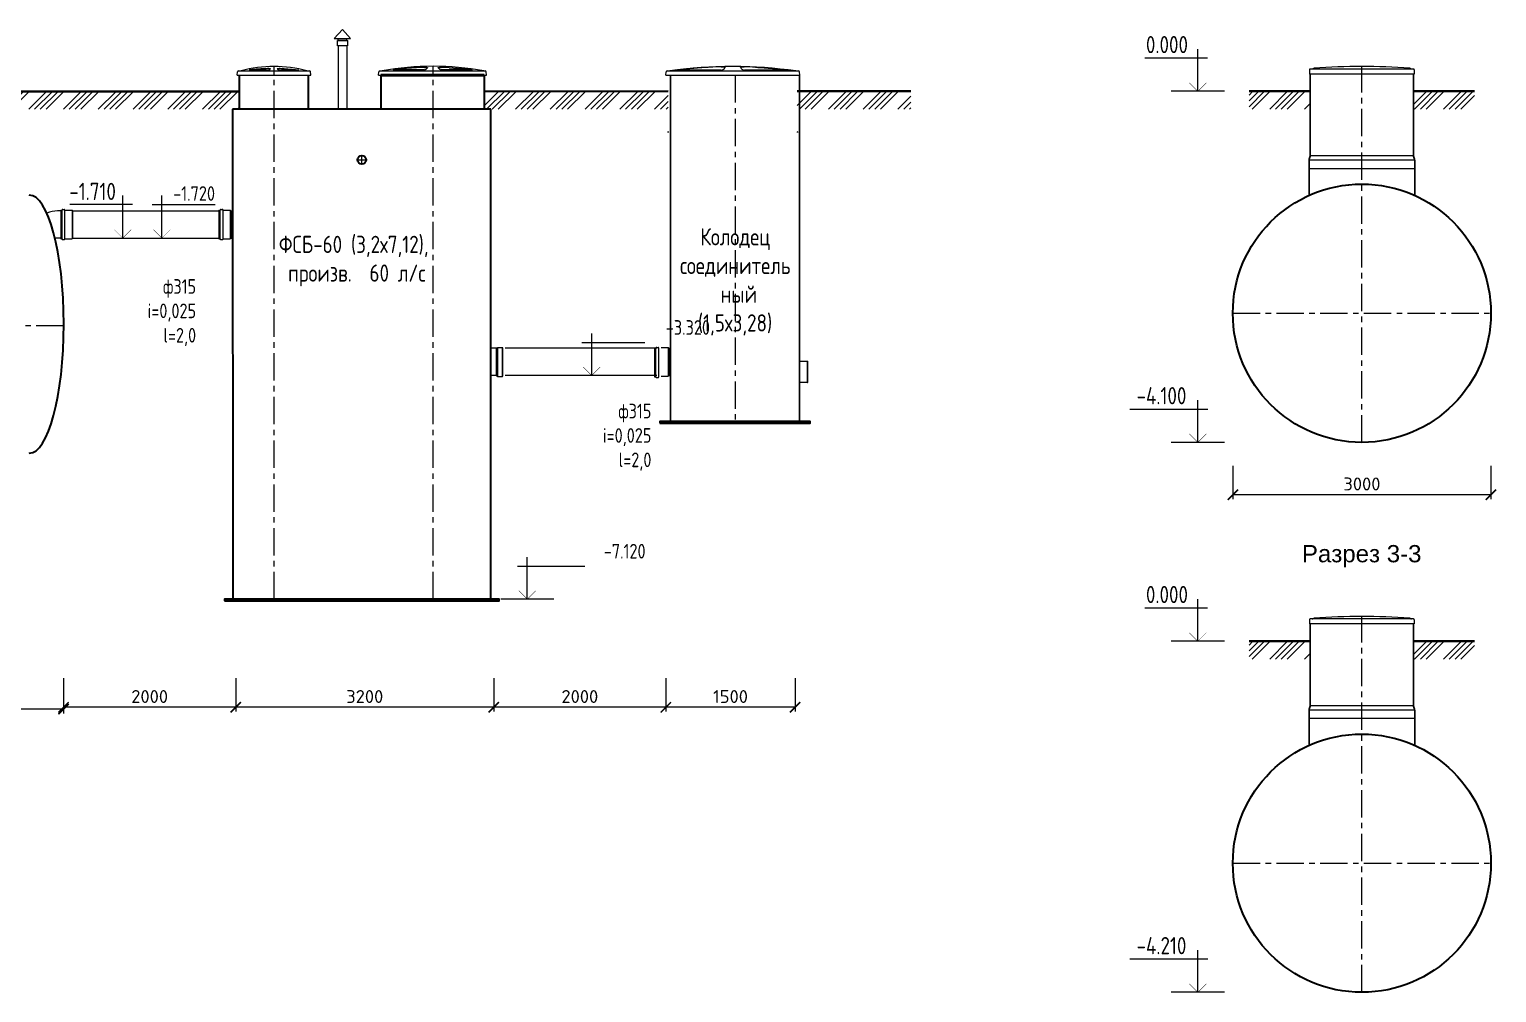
# Model space of a CAD drawing. Header units: millimetres. Extents: x 313506 to 417817, y -39276 to 9875.
# Drawn here: x 336869 to 353923, y -28530 to -17341 of the extents above; entities that cross this region are included whole.
import ezdxf

# ---------------------------------------------------------------- set-up
doc = ezdxf.new("R2010")
doc.units = ezdxf.units.MM
doc.linetypes.add('K5LT32784', pattern=[0])
doc.linetypes.add('осевая', pattern=[50.8, 31.75, -6.35, 6.35, -6.35])
doc.layers.add('Mitat', color=1, linetype='Continuous')
doc.layers.add('Системный слой', color=7, linetype='Continuous')
doc.layers.add('К0-элементы', color=7, linetype='Continuous', true_color=0x643232)
doc.layers.add('эколайн', color=7, linetype='Continuous', lineweight=30)
doc.styles.add('ARTEM Arial', font='simplex.shx')
doc.styles.add('ARTEM GOST', font='GOST_A.TTF')
doc.dimstyles.new('ARTEM', dxfattribs={"dimtxt": 70, "dimasz": 50, "dimexe": 35, "dimexo": 15, "dimgap": 10, "dimtad": 1, "dimdec": 0, "dimtxsty": 'ARTEM Arial', "dimcen": 2.5, "dimclrd": 7, "dimclre": 7, "dimclrt": 7, "dimadec": 0, "dimazin": 0, "dimtfac": 1, "dimtdec": 0, "dimtmove": 0, "dimatfit": 3, "dimfxl": 1, "dimlwd": 15, "dimlwe": 15, "dimarcsym": 0})

# ---------------------------------------------------------------- blocks, each defined once
blk = doc.blocks.new('_ArchTick')
at = {"color": 0, "linetype": 'ByBlock', "const_width": 0.15}
blk.add_lwpolyline([(-0.5, -0.5), (0.5, 0.5)], dxfattribs=at)
blk = doc.blocks.new('*D342')
at = {"color": 7, "lineweight": 15, "transparency": 16777216}
for p, q in [((339267, -24879), (339267, -25266)), ((342267, -24879), (342267, -25266)), ((342267, -25216), (339267, -25216))]:
    blk.add_line(p, q, dxfattribs=at)
at = {"layer": 'Defpoints', "color": 0, "lineweight": 20, "transparency": 16777216}
for p in [(339267, -24864), (342267, -24864), (339267, -25216)]:
    blk.add_point(p, dxfattribs=at)
at = {"color": 7, "lineweight": 15, "transparency": 16777216, "xscale": 120, "yscale": 120, "zscale": 120, "rotation": 180}
blk.add_blockref('_ArchTick', (339267, -25216), dxfattribs=at)
at = {"color": 7, "lineweight": 15, "transparency": 16777216, "xscale": 120, "yscale": 120, "zscale": 120}
blk.add_blockref('_ArchTick', (342267, -25216), dxfattribs=at)
at = {"color": 7, "lineweight": 20, "transparency": 16777216, "insert": (340767, -25091), "char_height": 150, "attachment_point": 5, "style": 'ARTEM Arial'}
blk.add_mtext('3200', dxfattribs=at)
blk = doc.blocks.new('*D343')
at = {"color": 7, "lineweight": 15, "transparency": 16777216}
for p, q in [((337267, -24879), (337267, -25266)), ((339267, -24879), (339267, -25266)), ((339267, -25216), (337267, -25216))]:
    blk.add_line(p, q, dxfattribs=at)
at = {"layer": 'Defpoints', "color": 0, "lineweight": 20, "transparency": 16777216}
for p in [(337267, -24864), (339267, -24864), (337267, -25216)]:
    blk.add_point(p, dxfattribs=at)
at = {"color": 7, "lineweight": 15, "transparency": 16777216, "xscale": 120, "yscale": 120, "zscale": 120, "rotation": 180}
blk.add_blockref('_ArchTick', (337267, -25216), dxfattribs=at)
at = {"color": 7, "lineweight": 15, "transparency": 16777216, "xscale": 120, "yscale": 120, "zscale": 120}
blk.add_blockref('_ArchTick', (339267, -25216), dxfattribs=at)
at = {"color": 7, "lineweight": 20, "transparency": 16777216, "insert": (338267, -25091), "char_height": 150, "attachment_point": 5, "style": 'ARTEM Arial'}
blk.add_mtext('2000', dxfattribs=at)
blk = doc.blocks.new('*D352')
at = {"color": 7, "lineweight": 15, "transparency": 16777216}
for p, q in [((344267, -24894), (344267, -25266)), ((345768, -24879), (345768, -25266)), ((345768, -25216), (344267, -25216))]:
    blk.add_line(p, q, dxfattribs=at)
at = {"layer": 'Defpoints', "color": 0, "lineweight": 20, "transparency": 16777216}
for p in [(344267, -24879), (345768, -24864), (344267, -25216)]:
    blk.add_point(p, dxfattribs=at)
at = {"color": 7, "lineweight": 15, "transparency": 16777216, "xscale": 120, "yscale": 120, "zscale": 120, "rotation": 180}
blk.add_blockref('_ArchTick', (344267, -25216), dxfattribs=at)
at = {"color": 7, "lineweight": 15, "transparency": 16777216, "xscale": 120, "yscale": 120, "zscale": 120}
blk.add_blockref('_ArchTick', (345768, -25216), dxfattribs=at)
at = {"color": 7, "lineweight": 20, "transparency": 16777216, "insert": (345018, -25091), "char_height": 150, "attachment_point": 5, "style": 'ARTEM Arial'}
blk.add_mtext('1500', dxfattribs=at)
blk = doc.blocks.new('*D353')
at = {"color": 7, "lineweight": 15, "transparency": 16777216}
for p, q in [((342267, -24894), (342267, -25266)), ((344267, -24879), (344267, -25266)), ((344267, -25216), (342267, -25216))]:
    blk.add_line(p, q, dxfattribs=at)
at = {"layer": 'Defpoints', "color": 0, "lineweight": 20, "transparency": 16777216}
for p in [(342267, -24879), (344267, -24864), (342267, -25216)]:
    blk.add_point(p, dxfattribs=at)
at = {"color": 7, "lineweight": 15, "transparency": 16777216, "xscale": 120, "yscale": 120, "zscale": 120, "rotation": 180}
blk.add_blockref('_ArchTick', (342267, -25216), dxfattribs=at)
at = {"color": 7, "lineweight": 15, "transparency": 16777216, "xscale": 120, "yscale": 120, "zscale": 120}
blk.add_blockref('_ArchTick', (344267, -25216), dxfattribs=at)
at = {"color": 7, "lineweight": 20, "transparency": 16777216, "insert": (343267, -25091), "char_height": 150, "attachment_point": 5, "style": 'ARTEM Arial'}
blk.add_mtext('2000', dxfattribs=at)
blk = doc.blocks.new('*D355')
at = {"color": 7, "lineweight": 15, "transparency": 16777216}
for p, q in [((350857, -22410), (350857, -22797)), ((353857, -22410), (353857, -22797)), ((353857, -22747), (350857, -22747))]:
    blk.add_line(p, q, dxfattribs=at)
at = {"layer": 'Defpoints', "color": 0, "lineweight": 20, "transparency": 16777216}
for p in [(350857, -22395), (353857, -22395), (350857, -22747)]:
    blk.add_point(p, dxfattribs=at)
at = {"color": 7, "lineweight": 15, "transparency": 16777216, "xscale": 120, "yscale": 120, "zscale": 120, "rotation": 180}
blk.add_blockref('_ArchTick', (350857, -22747), dxfattribs=at)
at = {"color": 7, "lineweight": 15, "transparency": 16777216, "xscale": 120, "yscale": 120, "zscale": 120}
blk.add_blockref('_ArchTick', (353857, -22747), dxfattribs=at)
at = {"color": 7, "lineweight": 20, "transparency": 16777216, "insert": (352357, -22622), "char_height": 150, "attachment_point": 5, "style": 'ARTEM Arial'}
blk.add_mtext('3000', dxfattribs=at)
blk = doc.blocks.new('*D405')
at = {"color": 7, "lineweight": 15, "transparency": 16777216}
for p, q in [((337267, -24894), (337267, -25287)), ((329257, -24914), (329257, -25287)), ((337267, -25237), (329257, -25237))]:
    blk.add_line(p, q, dxfattribs=at)
at = {"layer": 'Defpoints', "color": 0, "lineweight": 20, "transparency": 16777216}
for p in [(337267, -24879), (329257, -24899), (329257, -25237)]:
    blk.add_point(p, dxfattribs=at)
at = {"color": 7, "lineweight": 15, "transparency": 16777216, "xscale": 120, "yscale": 120, "zscale": 120, "rotation": 180}
blk.add_blockref('_ArchTick', (329257, -25237), dxfattribs=at)
at = {"color": 7, "lineweight": 15, "transparency": 16777216, "xscale": 120, "yscale": 120, "zscale": 120}
blk.add_blockref('_ArchTick', (337267, -25237), dxfattribs=at)
at = {"color": 7, "lineweight": 20, "transparency": 16777216, "insert": (333262, -25112), "char_height": 150, "attachment_point": 5, "style": 'ARTEM Arial'}
blk.add_mtext('8000', dxfattribs=at)

msp = doc.modelspace()

# ---------------------------------------------------------------- hatches: boundary and pattern name
at = {"lineweight": 20}
h = msp.add_hatch(dxfattribs=at)
h.set_pattern_fill('ANSI34', color=256, scale=15, style=0)
h.set_pattern_definition([(45, (-76478.3, -188334.22), (-202.05576, 202.05576), []), (45, (-76410.96, -188334.22), (-202.05576, 202.05576), []), (45, (-76343.6, -188334.22), (-202.05576, 202.05576), []), (45, (-76276.25, -188334.22), (-202.05576, 202.05576), [])])
h.paths.add_polyline_path([(319262.9, -18065.8), (320519.1, -18065.8), (320519.1, -18269.3), (319262.9, -18269.3)])
h.paths.add_polyline_path([(321719.1, -18065.8), (323157.5, -18065.8), (323157.5, -18269.3), (321719.1, -18269.3)])
h.paths.add_polyline_path([(324357.5, -18065.8), (325795.8, -18065.8), (325795.8, -18269.3), (324357.5, -18269.3)])
h.paths.add_polyline_path([(326995.8, -18065.8), (330009.8, -18065.8), (330009.8, -18269.3), (326995.8, -18269.3)])
h.paths.add_polyline_path([(330809.8, -18063.6), (331629.1, -18063.6), (331629.1, -18269.3), (330809.8, -18269.3)])
h.paths.add_polyline_path([(332829.1, -18063.2), (333476.9, -18063.2), (333476.9, -18269.3), (332829.1, -18269.3)])
h.paths.add_polyline_path([(334676.9, -18062.8), (335305.7, -18062.7), (335305.7, -18269.3), (334676.9, -18269.3)])
h.paths.add_polyline_path([(336505.7, -18062.5), (339310.7, -18062.5), (339310.7, -18269.8), (336505.7, -18269.8)])
h.paths.add_polyline_path([(342153.5, -18061.4), (344294.7, -18061.4), (344294.7, -18269.3), (342153.5, -18269.3)])
h.paths.add_polyline_path([(345794.7, -18060.5), (347115.8, -18060.5), (347115.8, -18269.3), (345794.7, -18269.3)])
h = msp.add_hatch(dxfattribs=at)
h.set_pattern_fill('ANSI34', color=256, scale=15, style=0)
h.set_pattern_definition([(45, (121219.36, 445120.5), (-202.05576, 202.05576), []), (45, (121286.7, 445120.5), (-202.05576, 202.05576), []), (45, (121354.06, 445120.5), (-202.05576, 202.05576), []), (45, (121421.4, 445120.5), (-202.05576, 202.05576), [])])
h.paths.add_polyline_path([(351756.2, -18060.5), (351045.1, -18060.5), (351045.1, -18269.1), (351756.2, -18269.5)])
h.paths.add_polyline_path([(353667.3, -18060.5), (352956.2, -18060.5), (352956.2, -18269.1), (353667.3, -18269.5)])
h = msp.add_hatch(dxfattribs=at)
h.set_pattern_fill('ANSI34', color=256, scale=15, style=0)
h.set_pattern_definition([(45, (121219.36, 438732.56), (-202.05576, 202.05576), []), (45, (121286.7, 438732.56), (-202.05576, 202.05576), []), (45, (121354.06, 438732.56), (-202.05576, 202.05576), []), (45, (121421.4, 438732.56), (-202.05576, 202.05576), [])])
h.paths.add_polyline_path([(351756.2, -24448.4), (351045.1, -24448.4), (351045.1, -24657), (351756.2, -24657.5)])
h.paths.add_polyline_path([(353667.3, -24448.4), (352956.2, -24448.4), (352956.2, -24657), (353667.3, -24657.5)])

# ---------------------------------------------------------------- linework, layer by layer
for p, q in [((340507.7, -17341.5), (340412.6, -17449.1)), ((340602.8, -17449.1), (340507.7, -17341.5)), ((340412.6, -17449.1), (340457.7, -17449.1)), ((340412.6, -17449.1), (340602.8, -17449.1)), ((340450, -17534), (340450, -17471.8)), ((340565.4, -17534), (340450, -17534)), ((340457.7, -17534), (340457.6, -18269.1)), ((340457.7, -17467.4), (340457.7, -17449.1)), ((340557.7, -17467.4), (340557.7, -17449.1)), ((340557.7, -17449.1), (340602.8, -17449.1)), ((340557.7, -17534), (340557.7, -18269.2)), ((340565.4, -17471.8), (340565.4, -17534)), ((342153, -18180.5), (342153, -18180.5)), ((337370.3, -19450.8), (339072.7, -19450.8)), ((337370.3, -19765.8), (339072.7, -19765.8)), ((342373.7, -21046.5), (342369.4, -21035.4)), ((342373.7, -21361.5), (342373.7, -21046.5)), ((344163.4, -21045.8), (342400.5, -21045.8)), ((342369.4, -21372.5), (342373.7, -21361.5)), ((344163.4, -21360.8), (342400.5, -21360.8))]:
    msp.add_line(p, q, dxfattribs=at)
at = {"color": 7, "lineweight": 25}
for p, q in [((340457.7, -17467.4), (340450, -17471.8)), ((340557.7, -17467.4), (340565.4, -17471.8)), ((337248.9, -19775.1), (337248.9, -19441.5)), ((337257.6, -19432.8), (337272.9, -19432.8)), ((337281.6, -19775.1), (337281.6, -19441.5)), ((339087.7, -19775.1), (339087.7, -19441.5)), ((339096.4, -19432.8), (339111.7, -19432.8)), ((339120.4, -19775.1), (339120.4, -19441.5)), ((337233.9, -19450.8), (337197.7, -19450.8)), ((337233.9, -19443.1), (337233.9, -19773.5)), ((337233.9, -19443.1), (337248.9, -19443.1)), ((337281.6, -19443.1), (337365.9, -19443.1)), ((337370.3, -19450.8), (337365.9, -19443.1)), ((339072.7, -19443.1), (339072.7, -19773.5)), ((339072.7, -19443.1), (339087.7, -19443.1)), ((339120.4, -19443.1), (339204.7, -19443.1)), ((339209.2, -19450.8), (339204.7, -19443.1)), ((339209.2, -19450.8), (339231.7, -19450.8)), ((337233.9, -19765.8), (337166.1, -19765.8)), ((337233.9, -19773.5), (337248.9, -19773.5)), ((337281.6, -19773.5), (337365.9, -19773.5)), ((337370.3, -19765.8), (337365.9, -19773.5)), ((339072.7, -19773.5), (339087.7, -19773.5)), ((339120.4, -19773.5), (339204.7, -19773.5)), ((339209.2, -19765.8), (339204.7, -19773.5)), ((339209.2, -19765.8), (339230.8, -19765.8)), ((337257.6, -19783.8), (337272.9, -19783.8)), ((339096.4, -19783.8), (339111.7, -19783.8)), ((344136.6, -21045.8), (344136.6, -21376.2)), ((344136.6, -21045.8), (344151.6, -21045.8)), ((344151.6, -21377.8), (344151.6, -21044.2)), ((344160.3, -21035.5), (344175.6, -21035.5)), ((344184.3, -21377.8), (344184.3, -21044.2)), ((344211.1, -21038.2), (344295.4, -21038.2)), ((344299.9, -21045.9), (344295.4, -21038.2)), ((344299.9, -21045.9), (344322.4, -21045.9)), ((344136.6, -21376.2), (344151.6, -21376.2)), ((344160.3, -21386.5), (344175.6, -21386.5)), ((344211.1, -21368.6), (344295.4, -21368.6)), ((344299.9, -21360.9), (344295.4, -21368.6)), ((344299.9, -21360.9), (344321.5, -21360.9))]:
    msp.add_line(p, q, dxfattribs=at)
at = {"lineweight": 35}
for p, q in [((339310.7, -18269.8), (339310.7, -17874)), ((340111.6, -18269.3), (340111.6, -17874)), ((340953.5, -17873.9), (340953.5, -18269.2)), ((342153.5, -17873.9), (342153.5, -18269.2)), ((342232.1, -18269.3), (339231.4, -18269.8)), ((339231.4, -18269.8), (339232.6, -23960.5)), ((342231.6, -23960.4), (342232.1, -18269.3)), ((339931.5, -23960.4), (341431.5, -23960.4))]:
    msp.add_line(p, q, dxfattribs=at)
at = {"color": 1, "linetype": 'осевая', "lineweight": 25, "ltscale": 10}
for p, q in [((339713.4, -23960.5), (339714.6, -17773.5)), ((341561.2, -23960.4), (341561.2, -17769.9)), ((345071.5, -17873.9), (345071.5, -21894.9)), ((352356.6, -22139), (352356.6, -17773.4)), ((340682.2, -18856.9), (340782.2, -18856.9)), ((340732.2, -18906.9), (340732.2, -18806.9)), ((337267.3, -20785.8), (329267.3, -20785.8)), ((352356.6, -28526.9), (352356.6, -24161.4))]:
    msp.add_line(p, q, dxfattribs=at)
at = {"lineweight": 53}
msp.add_line((342153.5, -17873.9), (340953.5, -17873.9), dxfattribs=at)
at = {"lineweight": 30}
for p, q in [((344321.5, -17873.9), (344321.5, -21894.9)), ((345821.5, -17873.9), (345821.5, -21894.9)), ((351756.2, -17860.5), (351756.2, -18799.8)), ((352956.2, -17860.5), (352956.2, -18799.8)), ((351742.2, -18863.1), (351742.2, -19270.3)), ((351743.5, -18850.5), (351754.9, -18813.4)), ((352968.9, -18850.5), (352957.5, -18813.4)), ((352970.2, -18863.1), (352970.2, -19270.3)), ((344321.5, -21894.9), (345821.5, -21894.9)), ((351756.2, -24248.4), (351756.2, -25187.8)), ((352956.2, -24248.4), (352956.2, -25187.8)), ((351743.5, -25238.5), (351754.9, -25201.3)), ((352968.9, -25238.5), (352957.5, -25201.3)), ((351742.2, -25251), (351742.2, -25658.2)), ((352970.2, -25251), (352970.2, -25658.2))]:
    msp.add_line(p, q, dxfattribs=at)
at = {"lineweight": 40}
for p, q in [((336505.7, -18062.5), (339310.7, -18062)), ((342153.5, -18061.4), (344294.7, -18061)), ((345794.7, -18060.5), (347115.8, -18060.5)), ((351045.1, -18060.5), (351756.2, -18060.5)), ((353667.3, -18060.5), (352956.2, -18060.5)), ((351045.1, -24448.4), (351756.2, -24448.4)), ((353667.3, -24448.4), (352956.2, -24448.4))]:
    msp.add_line(p, q, dxfattribs=at)
at = {"lineweight": 25}
for p, q in [((351742.5, -18857.3), (352969.9, -18857.3)), ((351755.9, -18806.6), (352956.5, -18806.6)), ((351742.2, -18956.1), (352970.2, -18956.1)), ((351755.9, -25194.6), (352956.5, -25194.6)), ((351742.2, -25344), (352970.2, -25344)), ((351742.5, -25245.2), (352969.9, -25245.2))]:
    msp.add_line(p, q, dxfattribs=at)
at = {"color": 1, "linetype": 'осевая', "lineweight": 15, "ltscale": 10}
for p, q in [((350856.6, -20639), (353856.6, -20639)), ((350856.6, -27026.9), (353856.6, -27026.9))]:
    msp.add_line(p, q, dxfattribs=at)
at = {"color": 7, "lineweight": 15}
for p, q in [((342299.7, -21046.5), (342231.9, -21046.5)), ((345821.5, -21193.8), (345911.5, -21193.8)), ((342299.9, -21361.5), (342231.9, -21361.5)), ((345911.5, -21443.8), (345821.5, -21443.8))]:
    msp.add_line(p, q, dxfattribs=at)
at = {"lineweight": 35}
for points in [[(344198.1, -21914.9), (345944.8, -21914.9), (345944.8, -21894.9), (344198.1, -21894.9)], [(339136.7, -23980.4), (342327.7, -23980.4), (342327.7, -23960.4), (339136.7, -23960.5)]]:
    msp.add_lwpolyline(points, close=True, dxfattribs=at)
for centre, radius in [((340732.2, -18856.9), 50), ((352356.6, -20639), 1500), ((352356.6, -27026.9), 1500)]:
    msp.add_circle(centre, radius, dxfattribs=at)
at = {"color": 7, "lineweight": 25}
for centre, radius, start, end in [((351778.2, -17787.3), 14.8, 270.0009, 300.58039), ((351807.4, -17825), 33.1, 102.60851, 130.91713), ((352356.2, -25776.8), 8003.4, 86.0163, 93.9837), ((352905, -17825), 33.1, 49.08287, 77.39149), ((352934.2, -17787.3), 14.8, 239.41961, 269.9991), ((337257.6, -19441.5), 8.7, 90, 180), ((337272.9, -19441.5), 8.7, 0, 90), ((339096.4, -19441.5), 8.7, 90, 180), ((339111.7, -19441.5), 8.7, 0, 90), ((337197.7, -19765.8), 315, 90, 113.50776), ((337257.6, -19775.1), 8.7, 180, 270), ((337272.9, -19775.1), 8.7, 270, 0), ((339096.4, -19775.1), 8.7, 180, 270), ((339111.7, -19775.1), 8.7, 270, 0), ((344160.3, -21044.2), 8.7, 90, 180), ((344175.6, -21044.2), 8.7, 0, 90), ((344160.3, -21377.8), 8.7, 180, 270), ((344175.6, -21377.8), 8.7, 270, 0), ((351778.2, -24175.2), 14.8, 270.0009, 300.58039), ((351807.4, -24212.9), 33.1, 102.60851, 130.91713), ((352356.2, -32164.8), 8003.4, 86.0163, 93.9837), ((352905, -24212.9), 33.1, 49.08287, 77.39149), ((352934.2, -24175.2), 14.8, 239.41961, 269.9991)]:
    msp.add_arc(centre, radius, start, end, dxfattribs=at)
at = {"lineweight": 30}
for centre, start, end in [((344224.7, -18526.4), 348.82143, 0), ((345864.7, -18526.4), 180, 191.17857), ((351812.2, -18864.1), 168.82143, 180), ((351686.2, -18799.8), 348.82143, 0), ((353026.2, -18799.8), 180, 191.17857), ((352900.2, -18864.1), 0, 11.17857), ((351812.2, -25252.1), 168.82143, 180), ((351686.2, -25187.8), 348.82143, 0), ((353026.2, -25187.8), 180, 191.17857), ((352900.2, -25252.1), 0, 11.17857)]:
    msp.add_arc(centre, 70, start, end, dxfattribs=at)
at = {"lineweight": 35}
msp.add_ellipse((336867.3, -20765.8), major_axis=(0, 1500), ratio=0.2672071, start_param=3.1415927, end_param=6.2831853, dxfattribs=at)
at = {"layer": 'Mitat', "color": 7, "lineweight": 25}
for p, q in [((340450, -17471.8), (340565.4, -17471.8)), ((340457.7, -17467.4), (340557.7, -17467.4)), ((337365.9, -19443.1), (337365.9, -19773.5)), ((337370.3, -19450.8), (337370.3, -19765.8)), ((339204.7, -19443.1), (339204.7, -19773.5)), ((339209.2, -19450.8), (339209.2, -19765.8)), ((344295.4, -21038.2), (344295.4, -21368.6)), ((344299.9, -21045.9), (344299.9, -21360.9))]:
    msp.add_line(p, q, dxfattribs=at)
at = {"layer": 'К0-элементы', "color": 7, "linetype": 'K5LT32784', "lineweight": 20}
for p, q in [((342299.7, -21046.5), (342315.3, -21035.4)), ((342299.7, -21361.5), (342299.7, -21046.5)), ((342315.3, -21035.4), (342369.4, -21035.4)), ((342315.3, -21372.5), (342315.3, -21035.4)), ((342369.4, -21372.5), (342369.4, -21035.4)), ((345911.5, -21193.8), (345917.5, -21195.3)), ((345911.5, -21443.8), (345911.5, -21193.8)), ((345917.5, -21442.3), (345917.5, -21195.3)), ((342299.9, -21361.5), (342315.3, -21372.5)), ((342315.3, -21372.5), (342369.6, -21372.5)), ((345911.5, -21443.8), (345917.5, -21442.3))]:
    msp.add_line(p, q, dxfattribs=at)
at = {"layer": 'Системный слой', "color": 7, "lineweight": 25}
for p, q in [((339284.3, -17874), (339287.8, -17833.2)), ((339284.3, -17874), (339711.6, -17873.5)), ((339297.8, -17824), (339711.6, -17823.5)), ((339651.2, -17814.2), (339424.1, -17814.2)), ((339711.6, -17823.5), (340125.5, -17823.5)), ((339711.6, -17873.5), (340139, -17874)), ((339999.2, -17814.2), (339772.1, -17814.2)), ((340139, -17873.5), (340135.4, -17832.7)), ((340926.1, -17873.9), (340929.7, -17833)), ((340926.1, -17873.9), (341403.5, -17873.9)), ((340939.6, -17823.9), (341403.5, -17823.9)), ((341461.6, -17811.1), (341096.6, -17811.1)), ((341403.5, -17823.9), (342167.3, -17823.9)), ((341403.5, -17873.9), (342180.9, -17873.9)), ((341496.6, -17784), (341495.4, -17787.4)), ((341622.1, -17787.4), (341620.9, -17784)), ((342020.9, -17811.1), (341656, -17811.1)), ((342180.9, -17873.9), (342177.3, -17833)), ((344267.3, -17873.9), (344270.9, -17833)), ((344267.3, -17873.9), (345044.7, -17873.9)), ((344280.8, -17823.9), (345044.7, -17823.9)), ((344909.7, -17813.9), (344402.8, -17813.9)), ((344958.4, -17776.2), (344956.7, -17781)), ((345044.7, -17823.9), (345808.5, -17823.9)), ((345044.7, -17873.9), (345822.1, -17873.9)), ((345132.7, -17781), (345131, -17776.2)), ((345686.6, -17813.9), (345179.7, -17813.9)), ((345822.1, -17873.9), (345818.5, -17833)), ((351746.9, -17811), (351746.9, -17860.5)), ((352965.6, -17860.5), (351746.9, -17860.5)), ((352956.7, -17802.1), (351755.8, -17802.1)), ((352965.6, -17811), (352965.6, -17860.5)), ((351746.9, -24198.9), (351746.9, -24248.4)), ((352956.7, -24190), (351755.8, -24190)), ((352965.6, -24198.9), (352965.6, -24248.4)), ((352965.6, -24248.4), (351746.9, -24248.4))]:
    msp.add_line(p, q, dxfattribs=at)
for centre, radius, start, end in [((339297.8, -17834), 10, 90, 175), ((339712.2, -19261.3), 1487.7, 75.10357, 104.89643), ((339651.1, -17791.5), 22.7, 270.20594, 345.20884), ((339772.2, -17791.5), 22.7, 194.79116, 269.79406), ((340125.5, -17833.5), 10, 5, 90), ((340939.6, -17833.9), 10, 90, 175), ((341561.2, -21085.8), 3315, 79.73537, 100.26463), ((341461.6, -17775.1), 36, 270, 340), ((341656, -17775.1), 36, 200, 270), ((342167.3, -17833.9), 10, 5, 90), ((344280.8, -17833.9), 10, 90, 175), ((345044.7, -23171.8), 5397.9, 82.19548, 97.80452), ((344909.7, -17763.9), 50, 270, 340), ((345179.7, -17763.9), 50, 200, 270), ((345808.5, -17833.9), 10, 5, 90), ((351755.8, -17811), 8.9, 90, 180), ((352956.7, -17811), 8.9, 360, 90), ((351755.8, -24198.9), 8.9, 90, 180), ((352956.7, -24198.9), 8.9, 360, 90)]:
    msp.add_arc(centre, radius, start, end, dxfattribs=at)
for centre, major_axis, start_param, end_param in [((339711.6, -19919.4), (-2259, 0), -1.5443623, -1.5187311), ((339711.6, -19919.4), (-2259, 0), -1.6228615, -1.5972304), ((341558.8, -21194.4), (-3630.5, 0), -1.5443623, -1.5187311), ((341558.8, -21194.4), (-3630.5, 0), -1.6228615, -1.5972304), ((345044.7, -22512.9), (-5042.4, 0), -1.5443623, -1.5187311), ((345044.7, -22512.9), (-5042.4, 0), -1.6228615, -1.5972304)]:
    msp.add_ellipse(centre, major_axis=major_axis, ratio=0.9396926, start_param=start_param, end_param=end_param, dxfattribs=at)
for points, knots in [([(339594.1, -17799.5), (339585.3, -17799.9), (339569.8, -17800.7), (339552.3, -17801.9), (339537, -17802.9), (339524.3, -17803.9), (339511.7, -17804.9), (339503.6, -17805.6), (339497.8, -17806.1), (339492.1, -17806.7), (339486.6, -17807.2), (339481.3, -17807.7), (339476.3, -17808.2), (339471.5, -17808.7), (339466.9, -17809.1), (339462.7, -17809.6), (339458.7, -17810), (339454.9, -17810.4), (339451.3, -17810.8), (339448, -17811.2), (339445, -17811.6), (339442.2, -17811.9), (339439.7, -17812.2), (339437.4, -17812.4), (339435.5, -17812.7), (339433.8, -17812.9), (339432.3, -17813.1), (339430.9, -17813.2), (339429.8, -17813.4), (339428.9, -17813.5), (339428.1, -17813.6), (339427.5, -17813.7), (339427, -17813.7), (339426.6, -17813.8), (339426.3, -17813.8), (339426, -17813.9), (339425.7, -17813.9), (339425.5, -17814), (339425.3, -17814), (339425.1, -17814), (339424.9, -17814), (339424.7, -17814.1), (339424.6, -17814.1), (339424.5, -17814.1), (339424.4, -17814.1), (339424.4, -17814.1), (339424.3, -17814.1), (339424.2, -17814.1), (339424.2, -17814.2), (339424.1, -17814.2), (339424.1, -17814.2), (339424, -17814.2), (339424, -17814.2), (339424, -17814.2), (339424.1, -17814.2), (339424.1, -17814.2)], [0, 0, 0, 0, 8.4905696, 14.8157009, 16.9144847, 23.1340577, 27.122201, 29.0419957, 30.9199254, 32.7356627, 34.5313415, 36.2414343, 37.8861135, 39.4200464, 40.9084751, 42.2814057, 43.583753, 44.7904979, 45.9713004, 47.0558704, 48.0699333, 48.9668501, 49.8181629, 50.5500268, 51.20887, 51.7687749, 52.3022872, 52.7569701, 53.1585161, 53.4774578, 53.7669293, 53.9915935, 54.1796537, 54.3263312, 54.4665015, 54.5878126, 54.6971362, 54.7880217, 54.872592, 54.9429839, 55.0758673, 55.1419208, 55.2035092, 55.2819043, 55.3200793, 55.3595914, 55.4133094, 55.4661592, 55.517729, 55.5661299, 55.6302296, 55.7149079, 55.8083013, 55.9048159, 56, 56, 56, 56]), ([(339651.9, -17797.3), (339653.1, -17797.3), (339654.6, -17797.3), (339656.6, -17797.2), (339657.7, -17797.2), (339659, -17797.2), (339659.9, -17797.2), (339661, -17797.2), (339661.8, -17797.1), (339662.8, -17797.1), (339663.9, -17797.1), (339664.9, -17797.1), (339665.8, -17797.1), (339666.6, -17797.1), (339667.3, -17797.1), (339668, -17797.1), (339668.7, -17797.1), (339669.3, -17797.1), (339669.8, -17797.1), (339670.4, -17797.1), (339671, -17797.1), (339671.5, -17797.2), (339671.9, -17797.2), (339672.1, -17797.2), (339672.4, -17797.2), (339672.6, -17797.2), (339672.9, -17797.3), (339673, -17797.3), (339673, -17797.3)], [0, 0, 0, 0, 2.9513273, 3.9424804, 5.4361728, 5.9343134, 7.4227758, 7.9145535, 8.8910108, 9.8520121, 10.7968725, 12.1880905, 13.093522, 13.9703805, 14.8125322, 15.6188044, 16.7739192, 17.6324604, 18.2350171, 19.3170583, 20.4081033, 21.7581769, 22.619838, 23.3549946, 24.082633, 25.1483018, 26.4600108, 29, 29, 29, 29]), ([(339750.3, -17797.3), (339750.3, -17797.3), (339750.3, -17797.3), (339750.4, -17797.3), (339750.5, -17797.3), (339750.7, -17797.2), (339750.9, -17797.2), (339751.2, -17797.2), (339751.6, -17797.2), (339752, -17797.2), (339752.5, -17797.1), (339753, -17797.1), (339753.6, -17797.1), (339754.2, -17797.1), (339754.8, -17797.1), (339755.5, -17797.1), (339756.2, -17797.1), (339757.1, -17797.1), (339758.1, -17797.1), (339758.9, -17797.1), (339759.7, -17797.1), (339760.8, -17797.1), (339761.8, -17797.1), (339763, -17797.2), (339764, -17797.2), (339765.1, -17797.2), (339766.1, -17797.2), (339767.3, -17797.2), (339768.7, -17797.3), (339770.1, -17797.3), (339770.9, -17797.3), (339771.3, -17797.3)], [0, 0, 0, 0, 1.1000986, 2.1738803, 3.256637, 4.3503232, 5.4483427, 6.5482079, 7.6446694, 8.7333004, 9.8107705, 10.8711858, 11.9137903, 12.9394541, 13.9514898, 14.9336919, 15.8846511, 17.2345428, 18.5091523, 19.4565081, 20.1213982, 21.3153747, 22.9233838, 23.4658061, 24.9598212, 26.1740685, 26.5739398, 28.1252786, 29.5278357, 30.7870608, 32, 32, 32, 32]), ([(339829.2, -17799.5), (339837.9, -17799.9), (339855.3, -17800.8), (339879.1, -17802.4), (339900.3, -17804), (339916.7, -17805.4), (339928.5, -17806.4), (339936, -17807.1), (339941.3, -17807.6), (339946.4, -17808.1), (339951.3, -17808.6), (339955.8, -17809.1), (339960.2, -17809.5), (339964.2, -17810), (339968, -17810.4), (339971.6, -17810.8), (339975, -17811.2), (339978.1, -17811.5), (339980.9, -17811.9), (339983.4, -17812.2), (339985.7, -17812.4), (339987.7, -17812.7), (339989.4, -17812.9), (339990.9, -17813.1), (339992.3, -17813.2), (339993.4, -17813.4), (339994.4, -17813.5), (339995.1, -17813.6), (339995.8, -17813.7), (339996.3, -17813.7), (339996.7, -17813.8), (339997, -17813.8), (339997.3, -17813.9), (339997.6, -17813.9), (339997.8, -17814), (339998, -17814), (339998.2, -17814), (339998.4, -17814), (339998.5, -17814.1), (339998.7, -17814.1), (339998.8, -17814.1), (339998.8, -17814.1), (339998.9, -17814.1), (339999, -17814.1), (339999, -17814.1), (339999.1, -17814.2), (339999.1, -17814.2), (339999.2, -17814.2), (339999.2, -17814.2), (339999.3, -17814.2), (339999.2, -17814.2), (339999.2, -17814.2), (339999.2, -17814.2)], [0, 0, 0, 0, 7.9271864, 15.8230745, 21.6780078, 27.2673409, 30.7753277, 32.4829307, 34.1112005, 35.6786027, 37.1427067, 38.5641991, 39.8772025, 41.1237724, 42.2801087, 43.4117639, 44.4516462, 45.4242419, 46.284915, 47.1019894, 47.8044509, 48.436736, 48.9737732, 49.4852617, 49.9206085, 50.3046715, 50.6090467, 50.8850363, 51.0986801, 51.2771697, 51.4159891, 51.548651, 51.6634645, 51.7669325, 51.8529498, 51.9329899, 51.9996106, 52.1253747, 52.1878893, 52.2461782, 52.3203735, 52.3565035, 52.3938989, 52.4447393, 52.4947578, 52.543565, 52.589373, 52.6500388, 52.7301807, 52.8185709, 52.909915, 53, 53, 53, 53]), ([(341369.8, -17787.4), (341355.6, -17788.1), (341330.9, -17789.5), (341302.6, -17791.3), (341278.1, -17793), (341257.6, -17794.5), (341237.4, -17796.2), (341224.4, -17797.3), (341215.1, -17798.2), (341206, -17799), (341197.1, -17799.8), (341188.6, -17800.6), (341180.5, -17801.4), (341172.8, -17802.2), (341165.5, -17803), (341158.6, -17803.7), (341152.2, -17804.4), (341146.2, -17805), (341140.4, -17805.7), (341135.1, -17806.3), (341130.2, -17806.8), (341125.7, -17807.4), (341121.7, -17807.8), (341118.1, -17808.3), (341115, -17808.6), (341112.2, -17809), (341109.8, -17809.3), (341107.6, -17809.6), (341105.8, -17809.8), (341104.3, -17810), (341103.1, -17810.1), (341102.1, -17810.3), (341101.3, -17810.4), (341100.7, -17810.5), (341100.1, -17810.5), (341099.6, -17810.6), (341099.2, -17810.7), (341098.9, -17810.7), (341098.6, -17810.8), (341098.2, -17810.8), (341097.9, -17810.8), (341097.7, -17810.9), (341097.5, -17810.9), (341097.3, -17810.9), (341097.2, -17811), (341097.1, -17811), (341097, -17811), (341096.9, -17811), (341096.8, -17811), (341096.7, -17811), (341096.6, -17811.1), (341096.5, -17811.1), (341096.5, -17811.1), (341096.5, -17811.1), (341096.6, -17811.1), (341096.6, -17811.1)], [0, 0, 0, 0, 8.4905696, 14.8157009, 16.9144847, 23.1340577, 27.122201, 29.0419957, 30.9199254, 32.7356627, 34.5313415, 36.2414343, 37.8861135, 39.4200464, 40.9084751, 42.2814057, 43.583753, 44.7904979, 45.9713004, 47.0558704, 48.0699333, 48.9668501, 49.8181629, 50.5500268, 51.20887, 51.7687749, 52.3022872, 52.7569701, 53.1585161, 53.4774578, 53.7669293, 53.9915935, 54.1796537, 54.3263312, 54.4665015, 54.5878126, 54.6971362, 54.7880217, 54.872592, 54.9429839, 55.0758673, 55.1419208, 55.2035092, 55.2819043, 55.3200793, 55.3595914, 55.4133094, 55.4661592, 55.517729, 55.5661299, 55.6302296, 55.7149079, 55.8083013, 55.9048159, 56, 56, 56, 56]), ([(341462.8, -17784), (341464.6, -17783.9), (341467, -17783.9), (341470.4, -17783.8), (341472.1, -17783.8), (341474.2, -17783.8), (341475.6, -17783.7), (341477.3, -17783.7), (341478.7, -17783.7), (341480.3, -17783.7), (341482, -17783.7), (341483.6, -17783.6), (341485.2, -17783.6), (341486.4, -17783.6), (341487.5, -17783.6), (341488.7, -17783.6), (341489.8, -17783.6), (341490.7, -17783.6), (341491.6, -17783.7), (341492.4, -17783.7), (341493.4, -17783.7), (341494.2, -17783.7), (341494.8, -17783.7), (341495.3, -17783.8), (341495.7, -17783.8), (341496.1, -17783.8), (341496.5, -17783.9), (341496.6, -17784), (341496.6, -17784)], [0, 0, 0, 0, 2.9513273, 3.9424804, 5.4361728, 5.9343134, 7.4227758, 7.9145535, 8.8910108, 9.8520121, 10.7968725, 12.1880905, 13.093522, 13.9703805, 14.8125322, 15.6188044, 16.7739192, 17.6324604, 18.2350171, 19.3170583, 20.4081033, 21.7581769, 22.619838, 23.3549946, 24.082633, 25.1483018, 26.4600108, 29, 29, 29, 29]), ([(341620.9, -17784), (341620.9, -17784), (341620.9, -17783.9), (341621, -17783.9), (341621.2, -17783.9), (341621.5, -17783.8), (341621.9, -17783.8), (341622.4, -17783.8), (341623, -17783.7), (341623.7, -17783.7), (341624.4, -17783.7), (341625.2, -17783.7), (341626.1, -17783.7), (341627.1, -17783.6), (341628.1, -17783.6), (341629.2, -17783.6), (341630.4, -17783.6), (341631.9, -17783.6), (341633.4, -17783.6), (341634.8, -17783.6), (341636.1, -17783.7), (341637.7, -17783.7), (341639.4, -17783.7), (341641.3, -17783.7), (341643, -17783.7), (341644.6, -17783.8), (341646.3, -17783.8), (341648.2, -17783.8), (341650.5, -17783.9), (341652.7, -17783.9), (341654, -17784), (341654.7, -17784)], [0, 0, 0, 0, 1.1000986, 2.1738803, 3.256637, 4.3503232, 5.4483427, 6.5482079, 7.6446694, 8.7333004, 9.8107705, 10.8711858, 11.9137903, 12.9394541, 13.9514898, 14.9336919, 15.8846511, 17.2345428, 18.5091523, 19.4565081, 20.1213982, 21.3153747, 22.9233838, 23.4658061, 24.9598212, 26.1740685, 26.5739398, 28.1252786, 29.5278357, 30.7870608, 32, 32, 32, 32]), ([(341747.7, -17787.4), (341761.7, -17788.1), (341789.6, -17789.6), (341827.9, -17792.1), (341862, -17794.7), (341888.4, -17796.9), (341907.3, -17798.6), (341919.3, -17799.7), (341927.9, -17800.5), (341936.1, -17801.3), (341943.9, -17802.1), (341951.2, -17802.9), (341958.2, -17803.6), (341964.6, -17804.3), (341970.8, -17805), (341976.6, -17805.6), (341982, -17806.2), (341987, -17806.8), (341991.5, -17807.3), (341995.6, -17807.8), (341999.2, -17808.2), (342002.4, -17808.6), (342005.2, -17809), (342007.7, -17809.3), (342009.8, -17809.5), (342011.6, -17809.8), (342013.2, -17810), (342014.4, -17810.1), (342015.4, -17810.3), (342016.2, -17810.4), (342016.9, -17810.5), (342017.4, -17810.5), (342017.9, -17810.6), (342018.3, -17810.7), (342018.7, -17810.7), (342019, -17810.8), (342019.3, -17810.8), (342019.6, -17810.8), (342019.9, -17810.9), (342020.1, -17810.9), (342020.2, -17810.9), (342020.3, -17811), (342020.4, -17811), (342020.6, -17811), (342020.7, -17811), (342020.7, -17811), (342020.8, -17811), (342020.9, -17811.1), (342021, -17811.1), (342021, -17811.1), (342021, -17811.1), (342020.9, -17811.1), (342020.9, -17811.1)], [0, 0, 0, 0, 7.9271864, 15.8230745, 21.6780078, 27.2673409, 30.7753277, 32.4829307, 34.1112005, 35.6786027, 37.1427067, 38.5641991, 39.8772025, 41.1237724, 42.2801087, 43.4117639, 44.4516462, 45.4242419, 46.284915, 47.1019894, 47.8044509, 48.436736, 48.9737732, 49.4852617, 49.9206085, 50.3046715, 50.6090467, 50.8850363, 51.0986801, 51.2771697, 51.4159891, 51.548651, 51.6634645, 51.7669325, 51.8529498, 51.9329899, 51.9996106, 52.1253747, 52.1878893, 52.2461782, 52.3203735, 52.3565035, 52.3938989, 52.4447393, 52.4947578, 52.543565, 52.589373, 52.6500388, 52.7301807, 52.8185709, 52.909915, 53, 53, 53, 53]), ([(344782.3, -17781), (344762.6, -17782), (344728.2, -17783.8), (344688.9, -17786.4), (344654.9, -17788.7), (344626.4, -17790.9), (344598.3, -17793.2), (344580.3, -17794.8), (344567.4, -17795.9), (344554.7, -17797.1), (344542.4, -17798.2), (344530.6, -17799.4), (344519.3, -17800.5), (344508.6, -17801.6), (344498.5, -17802.6), (344488.9, -17803.6), (344480.1, -17804.6), (344471.6, -17805.5), (344463.7, -17806.4), (344456.2, -17807.2), (344449.4, -17808), (344443.2, -17808.7), (344437.6, -17809.4), (344432.6, -17810), (344428.3, -17810.5), (344424.5, -17810.9), (344421.1, -17811.4), (344418.1, -17811.7), (344415.6, -17812.1), (344413.5, -17812.3), (344411.8, -17812.5), (344410.4, -17812.7), (344409.3, -17812.9), (344408.4, -17813), (344407.7, -17813.1), (344407, -17813.2), (344406.4, -17813.3), (344405.9, -17813.3), (344405.5, -17813.4), (344405.1, -17813.5), (344404.6, -17813.5), (344404.3, -17813.6), (344404, -17813.6), (344403.8, -17813.7), (344403.6, -17813.7), (344403.5, -17813.7), (344403.3, -17813.7), (344403.2, -17813.8), (344403, -17813.8), (344402.9, -17813.8), (344402.8, -17813.8), (344402.7, -17813.9), (344402.7, -17813.9), (344402.7, -17813.9), (344402.8, -17813.9), (344402.8, -17813.9)], [0, 0, 0, 0, 8.4905696, 14.8157009, 16.9144847, 23.1340577, 27.122201, 29.0419957, 30.9199254, 32.7356627, 34.5313415, 36.2414343, 37.8861135, 39.4200464, 40.9084751, 42.2814057, 43.583753, 44.7904979, 45.9713004, 47.0558704, 48.0699333, 48.9668501, 49.8181629, 50.5500268, 51.20887, 51.7687749, 52.3022872, 52.7569701, 53.1585161, 53.4774578, 53.7669293, 53.9915935, 54.1796537, 54.3263312, 54.4665015, 54.5878126, 54.6971362, 54.7880217, 54.872592, 54.9429839, 55.0758673, 55.1419208, 55.2035092, 55.2819043, 55.3200793, 55.3595914, 55.4133094, 55.4661592, 55.517729, 55.5661299, 55.6302296, 55.7149079, 55.8083013, 55.9048159, 56, 56, 56, 56]), ([(344911.4, -17776.2), (344913.9, -17776.2), (344917.3, -17776.1), (344921.9, -17776), (344924.4, -17776), (344927.2, -17775.9), (344929.2, -17775.9), (344931.6, -17775.8), (344933.5, -17775.8), (344935.7, -17775.8), (344938.1, -17775.8), (344940.3, -17775.7), (344942.5, -17775.7), (344944.1, -17775.7), (344945.7, -17775.7), (344947.3, -17775.7), (344948.8, -17775.7), (344950.1, -17775.8), (344951.3, -17775.8), (344952.6, -17775.8), (344953.9, -17775.8), (344955, -17775.9), (344955.9, -17775.9), (344956.5, -17775.9), (344957, -17776), (344957.6, -17776), (344958.2, -17776.1), (344958.4, -17776.2), (344958.4, -17776.2)], [0, 0, 0, 0, 2.9513273, 3.9424804, 5.4361728, 5.9343134, 7.4227758, 7.9145535, 8.8910108, 9.8520121, 10.7968725, 12.1880905, 13.093522, 13.9703805, 14.8125322, 15.6188044, 16.7739192, 17.6324604, 18.2350171, 19.3170583, 20.4081033, 21.7581769, 22.619838, 23.3549946, 24.082633, 25.1483018, 26.4600108, 29, 29, 29, 29]), ([(345131, -17776.2), (345131, -17776.2), (345131, -17776.2), (345131.1, -17776.1), (345131.4, -17776.1), (345131.8, -17776), (345132.4, -17776), (345133.1, -17775.9), (345133.9, -17775.9), (345134.8, -17775.8), (345135.9, -17775.8), (345137, -17775.8), (345138.3, -17775.8), (345139.6, -17775.8), (345141, -17775.7), (345142.5, -17775.7), (345144.2, -17775.7), (345146.3, -17775.7), (345148.4, -17775.7), (345150.2, -17775.8), (345152, -17775.8), (345154.3, -17775.8), (345156.7, -17775.8), (345159.3, -17775.9), (345161.6, -17775.9), (345163.9, -17775.9), (345166.3, -17776), (345168.9, -17776), (345172.1, -17776.1), (345175.1, -17776.2), (345177, -17776.2), (345178, -17776.2)], [0, 0, 0, 0, 1.1000986, 2.1738803, 3.256637, 4.3503232, 5.4483427, 6.5482079, 7.6446694, 8.7333004, 9.8107705, 10.8711858, 11.9137903, 12.9394541, 13.9514898, 14.9336919, 15.8846511, 17.2345428, 18.5091523, 19.4565081, 20.1213982, 21.3153747, 22.9233838, 23.4658061, 24.9598212, 26.1740685, 26.5739398, 28.1252786, 29.5278357, 30.7870608, 32, 32, 32, 32]), ([(345307.1, -17781), (345326.5, -17782), (345365.3, -17784.1), (345418.5, -17787.5), (345465.9, -17791.1), (345502.4, -17794.1), (345528.8, -17796.5), (345545.5, -17798.1), (345557.4, -17799.2), (345568.8, -17800.3), (345579.6, -17801.4), (345589.8, -17802.5), (345599.4, -17803.5), (345608.4, -17804.5), (345616.9, -17805.4), (345625, -17806.3), (345632.6, -17807.1), (345639.4, -17807.9), (345645.8, -17808.7), (345651.4, -17809.3), (345656.5, -17809.9), (345660.8, -17810.4), (345664.7, -17810.9), (345668.1, -17811.3), (345671.2, -17811.7), (345673.7, -17812), (345675.8, -17812.3), (345677.5, -17812.5), (345678.9, -17812.7), (345680, -17812.9), (345680.9, -17813), (345681.7, -17813.1), (345682.4, -17813.2), (345682.9, -17813.3), (345683.4, -17813.3), (345683.8, -17813.4), (345684.3, -17813.5), (345684.7, -17813.5), (345685.1, -17813.6), (345685.4, -17813.6), (345685.6, -17813.7), (345685.8, -17813.7), (345685.9, -17813.7), (345686.1, -17813.7), (345686.2, -17813.8), (345686.3, -17813.8), (345686.4, -17813.8), (345686.6, -17813.8), (345686.7, -17813.9), (345686.7, -17813.9), (345686.7, -17813.9), (345686.6, -17813.9), (345686.6, -17813.9)], [0, 0, 0, 0, 7.9271864, 15.8230745, 21.6780078, 27.2673409, 30.7753277, 32.4829307, 34.1112005, 35.6786027, 37.1427067, 38.5641991, 39.8772025, 41.1237724, 42.2801087, 43.4117639, 44.4516462, 45.4242419, 46.284915, 47.1019894, 47.8044509, 48.436736, 48.9737732, 49.4852617, 49.9206085, 50.3046715, 50.6090467, 50.8850363, 51.0986801, 51.2771697, 51.4159891, 51.548651, 51.6634645, 51.7669325, 51.8529498, 51.9329899, 51.9996106, 52.1253747, 52.1878893, 52.2461782, 52.3203735, 52.3565035, 52.3938989, 52.4447393, 52.4947578, 52.543565, 52.589373, 52.6500388, 52.7301807, 52.8185709, 52.909915, 53, 53, 53, 53])]:
    msp.add_open_spline(points, degree=3, knots=knots, dxfattribs=at)
at = {"layer": 'эколайн', "lineweight": 13, "ltscale": 200}
for p, q in [((350449.6, -17676.6), (349832.7, -17676.6)), ((350449.6, -17676.6), (350449.6, -17572)), ((350564, -17676.6), (350449.6, -17676.6)), ((350449.6, -18060.5), (350449.6, -17676.6)), ((350758.1, -18060.5), (350141.2, -18060.5)), ((337954.4, -19376.6), (337337.5, -19376.6)), ((337954.4, -19376.6), (337954.4, -19272)), ((338068.7, -19376.6), (337954.4, -19376.6)), ((337954.4, -19765.8), (337954.4, -19376.6)), ((338295.6, -19376.6), (338409.9, -19376.6)), ((338409.9, -19376.6), (338409.9, -19272)), ((338409.9, -19765.8), (338409.9, -19376.6)), ((338409.9, -19376.6), (339026.8, -19376.6)), ((343404.7, -20977.6), (343404.7, -20872.9)), ((343290.4, -20977.6), (343404.7, -20977.6)), ((343404.7, -21361.4), (343404.7, -20977.6)), ((343404.7, -20977.6), (344021.6, -20977.6)), ((343713.2, -21361.4), (343096.3, -21361.4)), ((350450, -21755.2), (350450, -21650.5)), ((350450, -21755.2), (349660.8, -21755.2)), ((350564.3, -21755.2), (350450, -21755.2)), ((350450, -22139), (350450, -21755.2)), ((350758.4, -22139), (350141.6, -22139)), ((342655.8, -23576.6), (342655.8, -23472)), ((342541.5, -23576.6), (342655.8, -23576.6)), ((342655.8, -23960.4), (342655.8, -23576.6)), ((342655.8, -23576.6), (343272.7, -23576.6)), ((343211.8, -23576.6), (343326.1, -23576.6)), ((342964.3, -23960.4), (342347.4, -23960.4)), ((350449.6, -24064.6), (350449.6, -23959.9)), ((350449.6, -24064.6), (349832.7, -24064.6)), ((350564, -24064.6), (350449.6, -24064.6)), ((350449.6, -24448.4), (350449.6, -24064.6)), ((350758.1, -24448.4), (350141.2, -24448.4)), ((350450, -28143.1), (350450, -28038.5)), ((350450, -28143.1), (349660.8, -28143.1)), ((350564.3, -28143.1), (350450, -28143.1)), ((350450, -28526.9), (350450, -28143.1)), ((350758.4, -28526.9), (350141.6, -28526.9))]:
    msp.add_line(p, q, dxfattribs=at)
at = {"layer": 'эколайн', "linetype": 'Continuous', "lineweight": 35, "ltscale": 200, "const_width": 5}
for points in [[(350351.4, -17962.2), (350449.6, -18060.5), (350547.9, -17962.2)], [(337856.2, -19667.6), (337954.4, -19765.8), (338052.6, -19667.6)], [(338311.7, -19667.6), (338409.9, -19765.8), (338508.2, -19667.6)], [(343306.5, -21263.2), (343404.7, -21361.4), (343503, -21263.2)], [(350351.8, -22040.8), (350450, -22139), (350548.2, -22040.8)], [(342557.6, -23862.2), (342655.8, -23960.4), (342754.1, -23862.2)], [(350351.4, -24350.2), (350449.6, -24448.4), (350547.9, -24350.2)], [(350351.8, -28428.7), (350450, -28526.9), (350548.2, -28428.7)]]:
    msp.add_lwpolyline(points, dxfattribs=at)

# ---------------------------------------------------------------- texts
at = {"lineweight": 20, "style": 'ARTEM GOST'}
for s, insert, char_height, width, attachment_point in [('\\pi771.98;0.000', (349074.5, -17418.2), 200, 2065.898, 1), ('\\pi754.11;-1.710', (336579.2, -19123.5), 200, 2065.898, 1), ('-1.720', (339026.8, -19162.9), 170, 616.875, 3), ('\\pi264.78;ФСБ-60 (3,2х7,12), \\P\\pi372.06;произв.  60 л/с', (339503.8, -19738.9), 200, 2330.966, 1), ('\\pi26.996;Колодец \\P\\pi-208.82;соединитель\\P\\pi262.95;ный \\P\\pi-0.73782;(1,5х3,28)', (344640.4, -19651), 200, 854.707, 1), ('ф315\\Pi=0,025\\Pl=2,0', (338807, -20243), 170, 1188.886, 3), ('-3.320', (344779.9, -20719.1), 170, 2065.898, 3), ('\\pi732.66;-4.100', (349004.9, -21496.7), 200, 2065.898, 1), ('ф315\\Pi=0,025\\Pl=2,0', (344098.9, -21690.1), 170, 1585.181, 3), ('-7.120', (344031, -23318.2), 170, 2065.898, 3), ('\\pi771.98;0.000', (349074.5, -23806.1), 200, 2065.898, 1), ('\\pi732.66;-4.210', (349004.9, -27884.7), 200, 2065.898, 1)]:
    msp.add_mtext(s, dxfattribs=dict(at, insert=insert, char_height=char_height, width=width, attachment_point=attachment_point))
at = {"color": 7, "lineweight": 25, "insert": (353049.3, -23331.7), "char_height": 200, "attachment_point": 3}
msp.add_mtext('{\\fArial|b0|i0|c204|p34;Разрез 3\\fArial|b0|i0|c0|p34;-\\fArial|b0|i0|c204|p34;3}', dxfattribs=at)

# ---------------------------------------------------------------- dimensions: what is measured, and where the dimension line sits
at = {"lineweight": 20}
for base, p1, p2, picture, middle in [((350856.6, -22746.9), (353856.6, -22394.6), (350856.6, -22394.6), '*D355', (352356.6, -22621.9)), ((337267.3, -25216.2), (339267.3, -24863.9), (337267.3, -24863.9), '*D343', (338267.3, -25091.2)), ((342267.3, -25216.2), (344267.3, -24863.9), (342267.3, -24878.9), '*D353', (343267.3, -25091.2)), ((344267.3, -25216.2), (345767.7, -24863.9), (344267.3, -24878.9), '*D352', (345017.5, -25091.2))]:
    dim = msp.add_linear_dim(base=base, p1=p1, p2=p2, angle=180, dimstyle='ARTEM', override={"dimtxt": 150, "dimasz": 120, "dimexe": 50, "dimgap": 50, "dimblk1": 'ArchTick', "dimblk2": 'ArchTick', "dimsah": 1}, dxfattribs=at)
    dim.commit()
    dim.dimension.update_dxf_attribs({"geometry": picture, "text_midpoint": middle})
for base, p1, p2, text, picture, middle in [((329257.5, -25236.6), (337267.3, -24878.9), (329257.5, -24899.2), '8000', '*D405', (333262.4, -25111.6)), ((339267.3, -25216.2), (342267.3, -24863.9), (339267.3, -24863.9), '3200', '*D342', (340767.3, -25091.2))]:
    dim = msp.add_linear_dim(base=base, p1=p1, p2=p2, angle=180, text=text, dimstyle='ARTEM', override={"dimtxt": 150, "dimasz": 120, "dimexe": 50, "dimgap": 50, "dimblk1": 'ArchTick', "dimblk2": 'ArchTick', "dimsah": 1}, dxfattribs=at)
    dim.commit()
    dim.dimension.update_dxf_attribs({"geometry": picture, "text_midpoint": middle})

doc.saveas('drawing.dxf')
